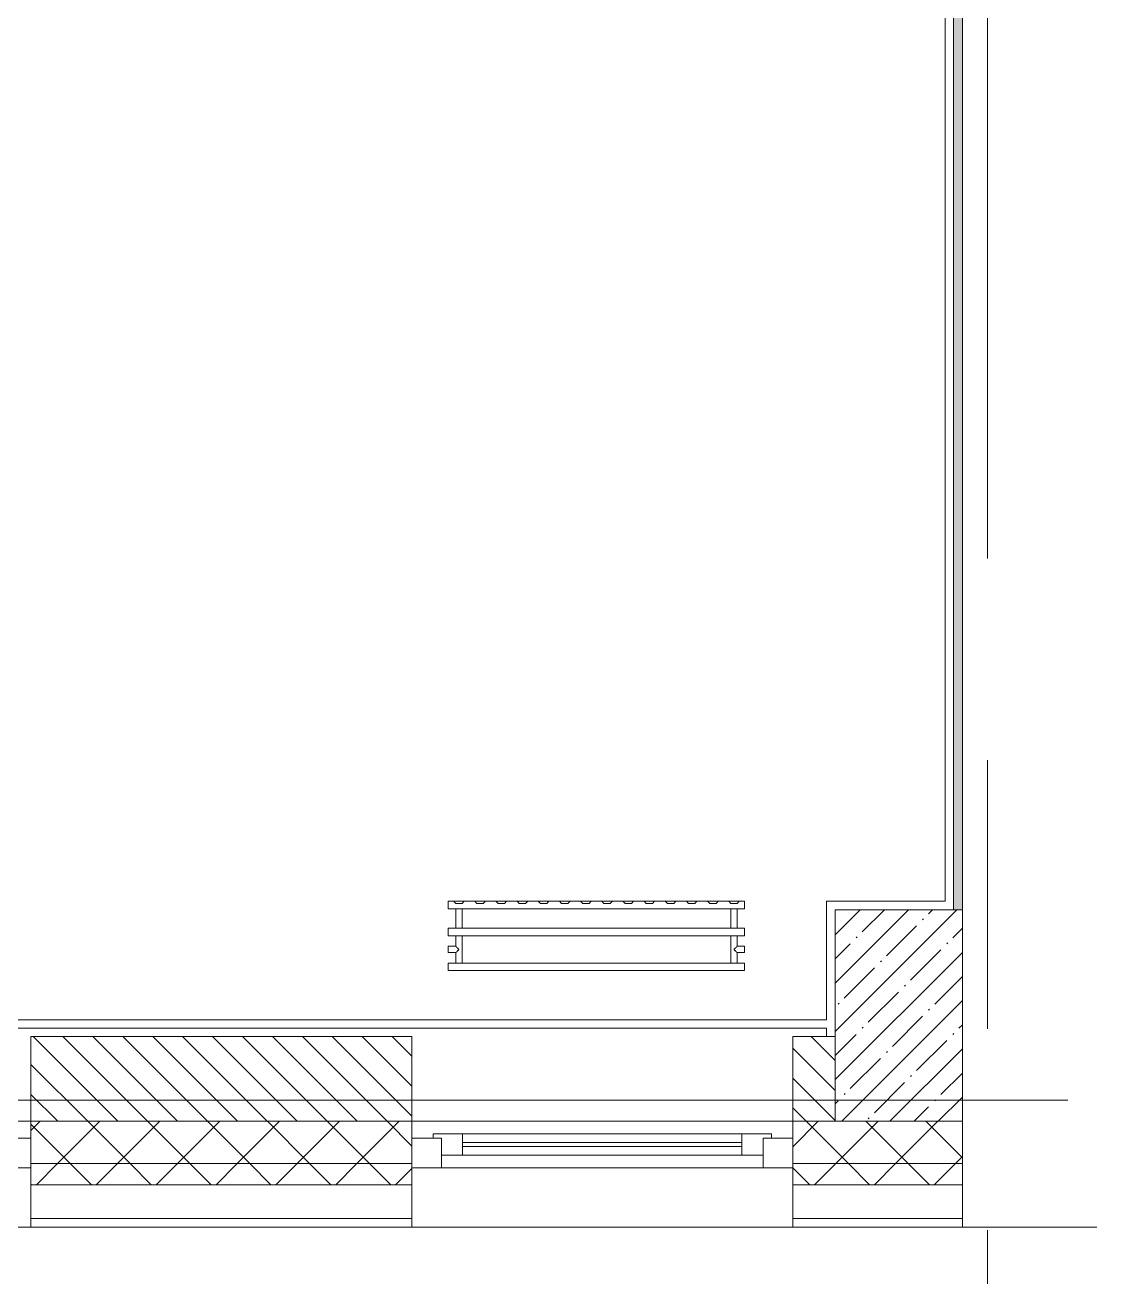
# Model space of a CAD drawing. Header units: millimetres. Extents: x 2623 to 216772, y -8553 to 29000.
# Drawn here: x 64901 to 67433, y 3182 to 6141 of the extents above; entities that cross this region are included whole.
import ezdxf

# ---------------------------------------------------------------- set-up
doc = ezdxf.new("R2010")
doc.units = ezdxf.units.MM
doc.linetypes.add('Осевая', pattern=[3175, 635, -476.25, 1587.5, -476.25])
for name, color, linetype, lineweight in [('A-DETL-GENF', 7, 'Continuous', 9), ('A-GLAZ', 7, 'Continuous', 9), ('A-WALL', 7, 'Continuous', 9), ('A-WALL-1', 7, 'Continuous', 13), ('I-WALL', 7, 'Continuous', 9), ('S-COLS', 7, 'Continuous', 9), ('Оси', 7, 'Continuous', 9), ('Оси-2', 7, 'Осевая', 9)]:
    doc.layers.add(name, color=color, linetype=linetype, lineweight=lineweight)
doc.layers.add('A-FLOR-1', color=7, linetype='Continuous', lineweight=9, true_color=0xaaaaaa)
doc.layers.add('M-EQPM-1', color=7, linetype='Continuous', lineweight=9, true_color=0xaaaaaa)
pattern_1 = [(45, (-17385.51, 0), (-70.71068, 70.71068), []), (135, (-17385.51, 0), (-70.71068, -70.71068), [])]

# ---------------------------------------------------------------- blocks, each defined once
blk = doc.blocks.new('120_Окно_СКБ_1Ст - 120_Окно_СКБ_1Ст 900х2500_h_-19906774-План монтажа стен и перегородок 3 этажа в осях 12-23')
at = {"layer": 'A-GLAZ'}
for p, q in [((-450, -75), (-450, -5)), ((-450, -5), (-380, -5)), ((450, -5), (-450, -5)), ((-380, -5), (-380, -75)), ((380, -75), (380, -5)), ((380, -5), (450, -5)), ((450, -5), (450, -75)), ((380, -35), (-380, -35)), ((-380, -35), (-380, -75)), ((-330, -85), (-330, -35)), ((-330, -55), (330, -55)), ((330, -85), (330, -35)), ((380, -75), (380, -35)), ((-380, -75), (-450, -75)), ((-450, -75), (-400, -75)), ((-380, -75), (-400, -75)), ((-400, -75), (-400, -85)), ((-400, -85), (400, -85)), ((400, -85), (-400, -85)), ((330, -65), (-330, -65)), ((450, -75), (380, -75)), ((400, -75), (380, -75)), ((400, -75), (450, -75)), ((400, -85), (400, -75))]:
    blk.add_line(p, q, dxfattribs=at)
blk = doc.blocks.new('BSC_Колонна _Прямоугольная - 500х500-V42-План монтажа стен и перегородок 3 этажа в осях 12-23')
at = {"layer": 'S-COLS'}
h = blk.add_hatch(dxfattribs=at)
h.set_pattern_fill('FP_63', color=256, style=0, pattern_type=2)
h.set_pattern_definition([(45, (-84450, -3800), (-57.02463, 57.02463), []), (45, (-84392.975, -3800), (-57.02463, 57.02463), [100.806, -20.161, 3.353, -16.808])])
h.paths.add_polyline_path([(-250, -250), (50.7, -250), (50.7, 250), (-250, 250), (-250, -184.6)])
for p, q in [((50.7, 250), (-250, 250)), ((-250, 250), (-250, -250)), ((-250, -250), (50.7, -250))]:
    blk.add_line(p, q, dxfattribs=at)
blk = doc.blocks.new('radiator_prado_classic_z_tip_30_po exemplyaru - Classic Z Тип 30-500-V68-План монтажа стен и перегородок 3 этажа в осях 12-23')
at = {"layer": 'M-EQPM-1'}
for p, q in [((0, 228), (0, 210)), ((700, 228), (0, 228)), ((0, 210), (0, 228)), ((0, 228), (12.5, 228)), ((0, 210), (700, 210)), ((17.5, 210), (0, 210)), ((12.5, 228), (37.5, 228)), ((37.5, 228), (12.5, 228)), ((12.5, 228), (37.5, 228)), ((12.5, 228), (17.5, 223)), ((12.5, 228), (17.5, 223)), ((32.5, 223), (17.5, 223)), ((17.5, 223), (32.5, 223)), ((17.5, 210), (17.5, 164)), ((17.5, 210), (17.5, 164)), ((32.5, 210), (17.5, 210)), ((17.5, 210), (31.5, 210)), ((32.5, 210), (17.5, 210)), ((17.5, 210), (32.5, 210)), ((31.5, 210), (18.5, 210)), ((31.5, 210), (32.2, 210)), ((32.2, 210), (32.5, 210)), ((32.5, 223), (37.5, 228)), ((37.5, 228), (32.5, 223)), ((32.5, 164), (32.5, 210)), ((32.5, 164), (32.5, 210)), ((667.5, 210), (32.5, 210)), ((37.5, 228), (62.5, 228)), ((62.5, 228), (87.5, 228)), ((87.5, 228), (62.5, 228)), ((62.5, 228), (87.5, 228)), ((62.5, 228), (67.5, 223)), ((62.5, 228), (67.5, 223)), ((82.5, 223), (67.5, 223)), ((67.5, 223), (82.5, 223)), ((82.5, 223), (87.5, 228)), ((87.5, 228), (82.5, 223)), ((87.5, 228), (112.5, 228)), ((112.5, 228), (137.5, 228)), ((137.5, 228), (112.5, 228)), ((112.5, 228), (137.5, 228)), ((112.5, 228), (117.5, 223)), ((112.5, 228), (117.5, 223)), ((132.5, 223), (117.5, 223)), ((117.5, 223), (132.5, 223)), ((132.5, 223), (137.5, 228)), ((137.5, 228), (132.5, 223)), ((137.5, 228), (162.5, 228)), ((162.5, 228), (187.5, 228)), ((187.5, 228), (162.5, 228)), ((162.5, 228), (187.5, 228)), ((162.5, 228), (167.5, 223)), ((162.5, 228), (167.5, 223)), ((182.5, 223), (167.5, 223)), ((167.5, 223), (182.5, 223)), ((182.5, 223), (187.5, 228)), ((187.5, 228), (182.5, 223)), ((187.5, 228), (212.5, 228)), ((212.5, 228), (237.5, 228)), ((237.5, 228), (212.5, 228)), ((212.5, 228), (237.5, 228)), ((212.5, 228), (217.5, 223)), ((212.5, 228), (217.5, 223)), ((232.5, 223), (217.5, 223)), ((217.5, 223), (232.5, 223)), ((232.5, 223), (237.5, 228)), ((237.5, 228), (232.5, 223)), ((237.5, 228), (262.5, 228)), ((262.5, 228), (287.5, 228)), ((287.5, 228), (262.5, 228)), ((262.5, 228), (287.5, 228)), ((262.5, 228), (267.5, 223)), ((262.5, 228), (267.5, 223)), ((282.5, 223), (267.5, 223)), ((267.5, 223), (282.5, 223)), ((282.5, 223), (287.5, 228)), ((287.5, 228), (282.5, 223)), ((287.5, 228), (312.5, 228)), ((312.5, 228), (337.5, 228)), ((337.5, 228), (312.5, 228)), ((312.5, 228), (337.5, 228)), ((312.5, 228), (317.5, 223)), ((312.5, 228), (317.5, 223)), ((332.5, 223), (317.5, 223)), ((317.5, 223), (332.5, 223)), ((332.5, 223), (337.5, 228)), ((337.5, 228), (332.5, 223)), ((337.5, 228), (362.5, 228)), ((362.5, 228), (387.5, 228)), ((387.5, 228), (362.5, 228)), ((362.5, 228), (387.5, 228)), ((362.5, 228), (367.5, 223)), ((362.5, 228), (367.5, 223)), ((382.5, 223), (367.5, 223)), ((367.5, 223), (382.5, 223)), ((382.5, 223), (387.5, 228)), ((387.5, 228), (382.5, 223)), ((387.5, 228), (412.5, 228)), ((412.5, 228), (437.5, 228)), ((437.5, 228), (412.5, 228)), ((412.5, 228), (437.5, 228)), ((412.5, 228), (417.5, 223)), ((412.5, 228), (417.5, 223)), ((432.5, 223), (417.5, 223)), ((417.5, 223), (432.5, 223)), ((432.5, 223), (437.5, 228)), ((437.5, 228), (432.5, 223)), ((437.5, 228), (462.5, 228)), ((462.5, 228), (487.5, 228)), ((487.5, 228), (462.5, 228)), ((462.5, 228), (487.5, 228)), ((462.5, 228), (467.5, 223)), ((462.5, 228), (467.5, 223)), ((482.5, 223), (467.5, 223)), ((467.5, 223), (482.5, 223)), ((482.5, 223), (487.5, 228)), ((487.5, 228), (482.5, 223)), ((487.5, 228), (512.5, 228)), ((512.5, 228), (537.5, 228)), ((537.5, 228), (512.5, 228)), ((512.5, 228), (537.5, 228)), ((512.5, 228), (517.5, 223)), ((512.5, 228), (517.5, 223)), ((532.5, 223), (517.5, 223)), ((517.5, 223), (532.5, 223)), ((532.5, 223), (537.5, 228)), ((537.5, 228), (532.5, 223)), ((537.5, 228), (562.5, 228)), ((562.5, 228), (587.5, 228)), ((587.5, 228), (562.5, 228)), ((562.5, 228), (587.5, 228)), ((562.5, 228), (567.5, 223)), ((562.5, 228), (567.5, 223)), ((582.5, 223), (567.5, 223)), ((567.5, 223), (582.5, 223)), ((582.5, 223), (587.5, 228)), ((587.5, 228), (582.5, 223)), ((587.5, 228), (612.5, 228)), ((612.5, 228), (637.5, 228)), ((637.5, 228), (612.5, 228)), ((612.5, 228), (637.5, 228)), ((612.5, 228), (617.5, 223)), ((617.5, 223), (612.5, 228)), ((632.5, 223), (617.5, 223)), ((617.5, 223), (632.5, 223)), ((632.5, 223), (637.5, 228)), ((637.5, 228), (632.5, 223)), ((637.5, 228), (662.5, 228)), ((662.5, 228), (687.5, 228)), ((687.5, 228), (662.5, 228)), ((662.5, 228), (687.5, 228)), ((662.5, 228), (667.5, 223)), ((662.5, 228), (667.5, 223)), ((682.5, 223), (667.5, 223)), ((667.5, 223), (682.5, 223)), ((667.5, 210), (667.5, 164)), ((667.5, 210), (667.5, 164)), ((682.5, 210), (667.5, 210)), ((667.5, 210), (682.5, 210)), ((682.5, 210), (667.5, 210)), ((667.5, 210), (682.5, 210)), ((681.5, 210), (668.5, 210)), ((682.5, 223), (687.5, 228)), ((687.5, 228), (682.5, 223)), ((682.5, 164), (682.5, 210)), ((682.5, 164), (682.5, 210)), ((700, 210), (682.5, 210)), ((687.5, 228), (700, 228)), ((700, 210), (700, 228)), ((700, 228), (700, 210)), ((700, 164), (0, 164)), ((0, 164), (0, 146)), ((0, 146), (0, 164)), ((0, 164), (17.5, 164)), ((28.7, 164), (17.5, 164)), ((17.5, 164), (32.5, 164)), ((32.2, 164), (17.5, 164)), ((17.5, 164), (32.5, 164)), ((18.5, 164), (31.5, 164)), ((32.5, 164), (28.7, 164)), ((32.5, 164), (32.2, 164)), ((32.5, 164), (667.5, 164)), ((682.5, 164), (667.5, 164)), ((667.5, 164), (682.5, 164)), ((682.5, 164), (667.5, 164)), ((667.5, 164), (682.5, 164)), ((668.5, 164), (681.5, 164)), ((682.5, 164), (700, 164)), ((700, 146), (700, 164)), ((700, 164), (700, 146)), ((0, 146), (700, 146)), ((17.5, 146), (0, 146)), ((17.5, 121.5), (0, 121.5)), ((17.5, 121.5), (0, 121.5)), ((0, 121.5), (0, 121.2)), ((0, 106.5), (0, 121.5)), ((0, 121.2), (0, 106.8)), ((0, 121.2), (0, 120.5)), ((0, 120.5), (0, 121.2)), ((0, 121.2), (0, 121.2)), ((0, 120.5), (0, 119.3)), ((0, 119.3), (0, 120.5)), ((0, 119.3), (0, 117.8)), ((0, 117.8), (0, 119.3)), ((17.5, 146), (17.5, 121.5)), ((17.5, 146), (17.5, 121.5)), ((17.5, 146), (31.5, 146)), ((17.8, 146), (17.5, 146)), ((17.5, 146), (30.3, 146)), ((32.5, 146), (17.5, 146)), ((18.5, 146), (17.8, 146)), ((31.5, 146), (18.5, 146)), ((31.5, 146), (18.5, 146)), ((30.3, 146), (31.5, 146)), ((31.5, 146), (32.2, 146)), ((32.5, 146), (31.5, 146)), ((31.5, 146), (32.2, 146)), ((32.2, 146), (32.5, 146)), ((32.2, 146), (32.5, 146)), ((32.5, 82), (32.5, 146)), ((32.5, 82), (32.5, 146)), ((667.5, 146), (32.5, 146)), ((667.5, 146), (667.5, 82)), ((667.5, 146), (667.5, 82)), ((667.5, 146), (667.8, 146)), ((682.5, 146), (667.5, 146)), ((667.5, 146), (682.5, 146)), ((682.5, 146), (667.5, 146)), ((667.8, 146), (682.5, 146)), ((681.5, 146), (668.5, 146)), ((682.5, 121.5), (682.5, 146)), ((682.5, 121.5), (682.5, 146)), ((700, 146), (682.5, 146)), ((700, 121.5), (682.5, 121.5)), ((700, 121.5), (682.5, 121.5)), ((700, 121.5), (700, 106.5)), ((700, 121.2), (700, 121.5)), ((700, 121.5), (700, 121.2)), ((700, 121.2), (700, 121.5)), ((700, 106.8), (700, 121.2)), ((700, 121.2), (700, 106.8)), ((700, 106.8), (700, 121.2)), ((0, 117.8), (0, 115.9)), ((0, 115.9), (0, 117.8)), ((0, 115.9), (0, 114)), ((0, 114), (0, 115.9)), ((0, 114), (0, 112.1)), ((0, 112.1), (0, 114)), ((0, 112.1), (0, 110.2)), ((0, 110.2), (0, 112.1)), ((0, 110.2), (0, 108.7)), ((0, 108.7), (0, 110.2)), ((0, 108.7), (0, 106.8)), ((0, 106.8), (0, 108.7)), ((0, 106.8), (0, 106.5)), ((0, 106.8), (0, 106.8)), ((0, 106.5), (17.5, 106.5)), ((0, 106.5), (17.5, 106.5)), ((17.5, 106.5), (17.5, 82)), ((17.5, 106.5), (17.5, 82)), ((682.5, 82), (682.5, 106.5)), ((682.5, 106.5), (700, 106.5)), ((682.5, 82), (682.5, 106.5)), ((682.5, 106.5), (700, 106.5)), ((700, 106.5), (700, 106.8)), ((700, 106.8), (700, 106.5)), ((700, 106.5), (700, 106.8)), ((700, 82), (0, 82)), ((0, 82), (0, 64)), ((0, 64), (0, 82)), ((0, 82), (17.5, 82)), ((700, 64), (0, 64)), ((0, 64), (700, 64)), ((23.1, 82), (17.5, 82)), ((17.5, 82), (18.5, 82)), ((32.2, 82), (17.5, 82)), ((17.5, 82), (32.5, 82)), ((18.5, 82), (19.7, 82)), ((18.5, 82), (31.5, 82)), ((19.7, 82), (25, 82)), ((25, 82), (23.1, 82)), ((30.3, 82), (25, 82)), ((25, 82), (26.9, 82)), ((26.9, 82), (32.5, 82)), ((31.5, 82), (30.3, 82)), ((32.5, 82), (31.5, 82)), ((32.5, 82), (32.2, 82)), ((32.5, 82), (667.5, 82)), ((668.5, 82), (667.5, 82)), ((667.5, 82), (682.5, 82)), ((682.5, 82), (667.5, 82)), ((667.5, 82), (682.5, 82)), ((669.7, 82), (668.5, 82)), ((668.5, 82), (681.5, 82)), ((682.5, 82), (669.7, 82)), ((682.5, 82), (700, 82)), ((700, 64), (700, 82)), ((700, 82), (700, 64))]:
    blk.add_line(p, q, dxfattribs=at)
for points, knots in [([(17.8, 121.2), (17.7, 121.3), (17.7, 121.3), (17.5, 121.5), (17.5, 121.5), (17.5, 121.5)], [0.8571429, 0.8571429, 0.8571429, 0.8571429, 0.8928571, 0.9285714, 1, 1, 1, 1]), ([(17.5, 121.5), (17.5, 121.5), (17.5, 121.5), (17.7, 121.3), (17.7, 121.3), (17.8, 121.2)], [0, 0, 0, 0, 0.0714286, 0.1071429, 0.1428571, 0.1428571, 0.1428571, 0.1428571]), ([(17.5, 121.5), (17.5, 121.5), (17.5, 121.5), (17.7, 121.3), (17.7, 121.3), (17.8, 121.2)], [0, 0, 0, 0, 0.0714286, 0.1071429, 0.1428571, 0.1428571, 0.1428571, 0.1428571]), ([(25, 114), (24.5, 114.5), (23.6, 115.4), (22.4, 116.6), (21.6, 117.4), (21.1, 117.9), (20.8, 118.2), (20.5, 118.5), (20.2, 118.8), (19.8, 119.1), (19.6, 119.4), (19.3, 119.7), (19, 120), (18.7, 120.3), (18.5, 120.5), (18.3, 120.7), (18.1, 120.9), (17.9, 121.1), (17.8, 121.2), (17.7, 121.3), (17.5, 121.5), (17.5, 121.5), (17.5, 121.5)], [0, 0, 0, 0, 0.142857, 0.285714, 0.357143, 0.392857, 0.428571, 0.464286, 0.5, 0.535714, 0.571429, 0.607143, 0.642857, 0.678571, 0.714286, 0.75, 0.785714, 0.821429, 0.857143, 0.892857, 0.928571, 1, 1, 1, 1]), ([(17.8, 121.2), (17.8, 121.2), (17.9, 121.1), (18.1, 120.9), (18.3, 120.7), (18.5, 120.5), (18.7, 120.3), (19, 120), (19.3, 119.7), (19.6, 119.4), (19.8, 119.1), (20.3, 118.7), (20.7, 118.3), (21.1, 117.9), (21.6, 117.4), (22.4, 116.6), (23.1, 115.9), (23.6, 115.4)], [0.1428571, 0.1428571, 0.1428571, 0.1428571, 0.1785714, 0.2142857, 0.25, 0.2857143, 0.3214286, 0.3571429, 0.3928571, 0.4285714, 0.4642857, 0.5, 0.5714286, 0.6071429, 0.6428571, 0.7142857, 0.8571429, 0.8571429, 0.8571429, 0.8571429]), ([(22.1, 116.9), (21.9, 117.1), (21.6, 117.4), (21.1, 117.9), (20.8, 118.2), (20.5, 118.5), (20.2, 118.8), (19.9, 119.2), (19.7, 119.3), (19.6, 119.4)], [0.2857143, 0.2857143, 0.2857143, 0.2857143, 0.3571429, 0.3928571, 0.4285714, 0.4642857, 0.5, 0.5357143, 0.5714286, 0.5714286, 0.5714286, 0.5714286]), ([(19.6, 119.4), (19.7, 119.3), (19.9, 119.2), (20.3, 118.7), (20.6, 118.4), (20.8, 118.2)], [0.4285714, 0.4285714, 0.4285714, 0.4285714, 0.4642857, 0.5, 0.5714286, 0.5714286, 0.5714286, 0.5714286]), ([(675, 114), (675.5, 114.5), (676.4, 115.4), (677.6, 116.6), (678.4, 117.4), (678.9, 117.9), (679.2, 118.2), (679.5, 118.5), (679.8, 118.8), (680.1, 119.2), (680.4, 119.4), (680.7, 119.7), (681, 120), (681.3, 120.3), (681.5, 120.5), (681.7, 120.7), (681.9, 120.9), (682.1, 121.1), (682.2, 121.2), (682.3, 121.3), (682.5, 121.5), (682.5, 121.5), (682.5, 121.5)], [0, 0, 0, 0, 0.142857, 0.285714, 0.357143, 0.392857, 0.428571, 0.464286, 0.5, 0.535714, 0.571429, 0.607143, 0.642857, 0.678571, 0.714286, 0.75, 0.785714, 0.821429, 0.857143, 0.892857, 0.928571, 1, 1, 1, 1]), ([(676.4, 115.4), (676.9, 115.9), (677.6, 116.6), (678.4, 117.4), (678.9, 117.9), (679.2, 118.2), (679.5, 118.5), (679.8, 118.8), (680.1, 119.2), (680.4, 119.4), (680.7, 119.7), (681, 120), (681.3, 120.3), (681.5, 120.5), (681.7, 120.7), (681.9, 120.9), (682.1, 121.1), (682.2, 121.2), (682.2, 121.2)], [0.1428571, 0.1428571, 0.1428571, 0.1428571, 0.2857143, 0.3571429, 0.3928571, 0.4285714, 0.4642857, 0.5, 0.5357143, 0.5714286, 0.6071429, 0.6428571, 0.6785714, 0.7142857, 0.75, 0.7857143, 0.8214286, 0.8571429, 0.8571429, 0.8571429, 0.8571429]), ([(681.5, 120.5), (681.4, 120.4), (681.3, 120.3), (681, 120), (680.7, 119.7), (680.4, 119.4), (680.1, 119.2), (679.7, 118.7), (679.3, 118.3), (678.9, 117.9), (678.4, 117.4), (678.1, 117.1), (677.9, 116.9)], [0.2857143, 0.2857143, 0.2857143, 0.2857143, 0.3214286, 0.3571429, 0.3928571, 0.4285714, 0.4642857, 0.5, 0.5714286, 0.6071429, 0.6428571, 0.7142857, 0.7142857, 0.7142857, 0.7142857]), ([(681.5, 120.5), (681.4, 120.4), (681.3, 120.3), (681, 120), (680.7, 119.7), (680.4, 119.4), (680.1, 119.2), (679.7, 118.7), (679.4, 118.4), (679.2, 118.2)], [0.2857143, 0.2857143, 0.2857143, 0.2857143, 0.3214286, 0.3571429, 0.3928571, 0.4285714, 0.4642857, 0.5, 0.5714286, 0.5714286, 0.5714286, 0.5714286]), ([(682.5, 121.5), (682.5, 121.5), (682.5, 121.5), (682.3, 121.3), (682.3, 121.3), (682.2, 121.2)], [0, 0, 0, 0, 0.0714286, 0.1071429, 0.1428571, 0.1428571, 0.1428571, 0.1428571]), ([(682.5, 121.5), (682.5, 121.5), (682.5, 121.5), (682.3, 121.3), (682.3, 121.3), (682.2, 121.2)], [0, 0, 0, 0, 0.0714286, 0.1071429, 0.1428571, 0.1428571, 0.1428571, 0.1428571]), ([(682.2, 121.2), (682.3, 121.3), (682.3, 121.3), (682.5, 121.5), (682.5, 121.5), (682.5, 121.5)], [0.8571429, 0.8571429, 0.8571429, 0.8571429, 0.8928571, 0.9285714, 1, 1, 1, 1]), ([(17.5, 106.5), (17.5, 106.5), (17.5, 106.5), (17.7, 106.7), (17.8, 106.8), (17.9, 106.9), (18.1, 107.1), (18.3, 107.3), (18.5, 107.5), (18.7, 107.7), (19, 108), (19.3, 108.3), (19.6, 108.6), (19.8, 108.9), (20.3, 109.3), (20.7, 109.7), (21.1, 110.1), (21.6, 110.6), (22.4, 111.4), (23.6, 112.6), (24.5, 113.5), (25, 114)], [0, 0, 0, 0, 0.071429, 0.107143, 0.142857, 0.178571, 0.214286, 0.25, 0.285714, 0.321429, 0.357143, 0.392857, 0.428571, 0.464286, 0.5, 0.571429, 0.607143, 0.642857, 0.714286, 0.857143, 1, 1, 1, 1]), ([(17.5, 106.5), (17.5, 106.5), (17.5, 106.5), (17.7, 106.7), (17.7, 106.7), (17.8, 106.8)], [0, 0, 0, 0, 0.0714286, 0.1071429, 0.1428571, 0.1428571, 0.1428571, 0.1428571]), ([(17.8, 106.8), (17.7, 106.7), (17.7, 106.7), (17.5, 106.5), (17.5, 106.5), (17.5, 106.5)], [0.8571429, 0.8571429, 0.8571429, 0.8571429, 0.8928571, 0.9285714, 1, 1, 1, 1]), ([(17.8, 106.8), (17.7, 106.7), (17.7, 106.7), (17.5, 106.5), (17.5, 106.5), (17.5, 106.5)], [0.8571429, 0.8571429, 0.8571429, 0.8571429, 0.8928571, 0.9285714, 1, 1, 1, 1]), ([(22.1, 111.1), (21.9, 110.9), (21.6, 110.6), (21.1, 110.1), (20.8, 109.8), (20.5, 109.5), (20.2, 109.2), (19.8, 108.9), (19.6, 108.6), (19.3, 108.3), (19, 108), (18.7, 107.7), (18.5, 107.5), (18.3, 107.3), (18.1, 107.1), (17.9, 106.9), (17.8, 106.8), (17.8, 106.8)], [0.2857143, 0.2857143, 0.2857143, 0.2857143, 0.3571429, 0.3928571, 0.4285714, 0.4642857, 0.5, 0.5357143, 0.5714286, 0.6071429, 0.6428571, 0.6785714, 0.7142857, 0.75, 0.7857143, 0.8214286, 0.8571429, 0.8571429, 0.8571429, 0.8571429]), ([(17.8, 106.8), (17.8, 106.8), (17.9, 106.9), (18.1, 107.1), (18.3, 107.3), (18.5, 107.5), (18.7, 107.7), (19, 108), (19.3, 108.3), (19.6, 108.6), (19.9, 108.8), (20.3, 109.3), (20.6, 109.6), (20.8, 109.8)], [0.1428571, 0.1428571, 0.1428571, 0.1428571, 0.1785714, 0.2142857, 0.25, 0.2857143, 0.3214286, 0.3571429, 0.3928571, 0.4285714, 0.4642857, 0.5, 0.5714286, 0.5714286, 0.5714286, 0.5714286]), ([(20.8, 118.2), (20.9, 118.1), (21.1, 117.9), (21.6, 117.4), (21.9, 117.1), (22.1, 116.9)], [0.5714286, 0.5714286, 0.5714286, 0.5714286, 0.6071429, 0.6428571, 0.7142857, 0.7142857, 0.7142857, 0.7142857]), ([(20.8, 109.8), (20.9, 109.9), (21.1, 110.1), (21.6, 110.6), (21.9, 110.9), (22.1, 111.1)], [0.5714286, 0.5714286, 0.5714286, 0.5714286, 0.6071429, 0.6428571, 0.7142857, 0.7142857, 0.7142857, 0.7142857]), ([(22.1, 111.1), (21.9, 110.9), (21.6, 110.6), (21.1, 110.1), (20.9, 109.9), (20.8, 109.8)], [0.2857143, 0.2857143, 0.2857143, 0.2857143, 0.3571429, 0.3928571, 0.4285714, 0.4285714, 0.4285714, 0.4285714]), ([(682.5, 106.5), (682.5, 106.5), (682.5, 106.5), (682.3, 106.7), (682.2, 106.8), (682.1, 106.9), (681.9, 107.1), (681.7, 107.3), (681.5, 107.5), (681.3, 107.7), (681, 108), (680.7, 108.3), (680.4, 108.6), (680.1, 108.8), (679.7, 109.3), (679.3, 109.7), (678.9, 110.1), (678.4, 110.6), (677.6, 111.4), (676.4, 112.6), (675.5, 113.5), (675, 114)], [0, 0, 0, 0, 0.071429, 0.107143, 0.142857, 0.178571, 0.214286, 0.25, 0.285714, 0.321429, 0.357143, 0.392857, 0.428571, 0.464286, 0.5, 0.571429, 0.607143, 0.642857, 0.714286, 0.857143, 1, 1, 1, 1]), ([(679.2, 118.2), (679.1, 118.1), (678.9, 117.9), (678.4, 117.4), (677.6, 116.6), (676.9, 115.9), (676.4, 115.4)], [0.5714286, 0.5714286, 0.5714286, 0.5714286, 0.6071429, 0.6428571, 0.7142857, 0.8571429, 0.8571429, 0.8571429, 0.8571429]), ([(677.9, 111.1), (678.1, 110.9), (678.4, 110.6), (678.9, 110.1), (679.1, 109.9), (679.2, 109.8)], [0.2857143, 0.2857143, 0.2857143, 0.2857143, 0.3571429, 0.3928571, 0.4285714, 0.4285714, 0.4285714, 0.4285714]), ([(677.9, 111.1), (678.1, 110.9), (678.4, 110.6), (678.9, 110.1), (679.1, 109.9), (679.2, 109.8)], [0.2857143, 0.2857143, 0.2857143, 0.2857143, 0.3571429, 0.3928571, 0.4285714, 0.4285714, 0.4285714, 0.4285714]), ([(682.2, 106.8), (682.2, 106.8), (682.1, 106.9), (681.9, 107.1), (681.7, 107.3), (681.5, 107.5), (681.3, 107.7), (681, 108), (680.7, 108.3), (680.4, 108.6), (680.1, 108.8), (679.7, 109.3), (679.3, 109.7), (678.9, 110.1), (678.4, 110.6), (678.1, 110.9), (677.9, 111.1)], [0.1428571, 0.1428571, 0.1428571, 0.1428571, 0.1785714, 0.2142857, 0.25, 0.2857143, 0.3214286, 0.3571429, 0.3928571, 0.4285714, 0.4642857, 0.5, 0.5714286, 0.6071429, 0.6428571, 0.7142857, 0.7142857, 0.7142857, 0.7142857]), ([(682.2, 106.8), (682.3, 106.7), (682.3, 106.7), (682.5, 106.5), (682.5, 106.5), (682.5, 106.5)], [0.8571429, 0.8571429, 0.8571429, 0.8571429, 0.8928571, 0.9285714, 1, 1, 1, 1]), ([(682.2, 106.8), (682.3, 106.7), (682.3, 106.7), (682.5, 106.5), (682.5, 106.5), (682.5, 106.5)], [0.8571429, 0.8571429, 0.8571429, 0.8571429, 0.8928571, 0.9285714, 1, 1, 1, 1]), ([(682.5, 106.5), (682.5, 106.5), (682.5, 106.5), (682.3, 106.7), (682.3, 106.7), (682.2, 106.8)], [0, 0, 0, 0, 0.0714286, 0.1071429, 0.1428571, 0.1428571, 0.1428571, 0.1428571])]:
    blk.add_open_spline(points, degree=3, knots=knots, dxfattribs=at)
for points in [[(19.6, 119.4), (19.5, 119.5), (19.3, 119.7), (19, 120), (18.7, 120.3), (18.5, 120.5), (18.3, 120.7), (18.1, 120.9), (17.9, 121.1), (17.8, 121.2), (17.8, 121.2)], [(17.8, 121.2), (17.8, 121.2), (17.9, 121.1), (18.1, 120.9), (18.3, 120.7), (18.4, 120.6), (18.5, 120.5)], [(18.5, 120.5), (18.6, 120.4), (18.7, 120.3), (19, 120), (19.3, 119.7), (19.5, 119.5), (19.6, 119.4)], [(682.2, 121.2), (682.2, 121.2), (682.1, 121.1), (681.9, 120.9), (681.7, 120.7), (681.6, 120.6), (681.5, 120.5)], [(682.2, 121.2), (682.2, 121.2), (682.1, 121.1), (681.9, 120.9), (681.7, 120.7), (681.6, 120.6), (681.5, 120.5)], [(20.8, 109.8), (20.7, 109.7), (20.5, 109.5), (20.2, 109.2), (19.9, 108.8), (19.6, 108.6), (19.3, 108.3), (19, 108), (18.7, 107.7), (18.5, 107.5), (18.3, 107.3), (18.1, 107.1), (17.9, 106.9), (17.8, 106.8), (17.8, 106.8)], [(23.6, 115.4), (23.1, 115.9), (22.6, 116.4), (22.1, 116.9)], [(22.1, 116.9), (22.6, 116.4), (23.1, 115.9), (23.6, 115.4)], [(25, 114), (24.5, 113.5), (23.6, 112.6), (22.6, 111.6), (22.1, 111.1)], [(22.1, 111.1), (22.6, 111.6), (23.1, 112.1), (23.6, 112.6)], [(23.6, 112.6), (23.1, 112.1), (22.6, 111.6), (22.1, 111.1)], [(25, 114), (24.5, 114.5), (24, 115), (23.6, 115.4)], [(23.6, 115.4), (24, 115), (24.5, 114.5), (25, 114)], [(23.6, 115.4), (24, 115), (24.5, 114.5), (25, 114)], [(23.6, 112.6), (24, 113), (24.5, 113.5), (25, 114)], [(25, 114), (24.5, 113.5), (24, 113), (23.6, 112.6)], [(676.4, 115.4), (676, 115), (675.5, 114.5), (675, 114)], [(676.4, 115.4), (676, 115), (675.5, 114.5), (675, 114)], [(675, 114), (675.5, 114.5), (676, 115), (676.4, 115.4)], [(675, 114), (675.5, 113.5), (676.4, 112.6), (677.4, 111.6), (677.9, 111.1)], [(675, 114), (675.5, 113.5), (676.4, 112.6), (677.4, 111.6), (677.9, 111.1)], [(677.9, 111.1), (677.4, 111.6), (676.4, 112.6), (675.5, 113.5), (675, 114)], [(677.9, 116.9), (677.4, 116.4), (676.9, 115.9), (676.4, 115.4)], [(679.2, 109.8), (679.3, 109.7), (679.5, 109.5), (679.8, 109.2), (680.1, 108.8), (680.4, 108.6), (680.7, 108.3), (681, 108), (681.3, 107.7), (681.5, 107.5), (681.7, 107.3), (681.9, 107.1), (682.1, 106.9), (682.2, 106.8), (682.2, 106.8)], [(679.2, 109.8), (679.3, 109.7), (679.5, 109.5), (679.8, 109.2), (680.1, 108.8), (680.3, 108.7), (680.4, 108.6)], [(680.4, 108.6), (680.5, 108.5), (680.7, 108.3), (681, 108), (681.3, 107.7), (681.5, 107.5), (681.7, 107.3), (681.9, 107.1), (682.1, 106.9), (682.2, 106.8), (682.2, 106.8)]]:
    blk.add_open_spline(points, degree=3, dxfattribs=at)
blk = doc.blocks.new('DET_L_Линия разрыва - М100-V76-План монтажа стен и перегородок 3 этажа в осях 12-23')
at = {"layer": 'A-DETL-GENF'}
blk.add_line((11739.9, 0), (0, 0), dxfattribs=at)

msp = doc.modelspace()

# ---------------------------------------------------------------- hatches: boundary and pattern name
at = {"layer": 'A-WALL'}
h = msp.add_hatch(dxfattribs=at)
h.set_pattern_fill('FP_22', color=256, style=0, pattern_type=2)
h.set_pattern_definition([(135, (-17385.513, 0), (-35.35534, -35.35534), [])])
h.paths.add_polyline_path([(66814.5, 3550), (66814.5, 3750), (66714.5, 3750), (66714.5, 3550)])
h.paths.add_polyline_path([(65814.5, 3550), (65814.5, 3750), (64914.5, 3750), (64914.5, 3550), (65252, 3550)])
h.paths.add_polyline_path([(64014.5, 3550), (64014.5, 3750), (63464.5, 3750), (63464.5, 3550), (63797.9, 3550)])
h.paths.add_polyline_path([(62694.5, 3550), (62964.5, 3550), (62964.5, 3750), (62694.5, 3750), (62694.5, 3615.4)])
h.paths.add_polyline_path([(59435.5, 3550), (59694.5, 3550), (59694.5, 3750), (58594.5, 3750), (58594.5, 3550), (58708.4, 3550)])
h = msp.add_hatch(dxfattribs=at)
h.set_pattern_fill('FP_23', color=256, style=0, pattern_type=2)
h.set_pattern_definition(pattern_1)
h.paths.add_polyline_path([(67115.2, 3450), (67115.2, 3550), (66714.5, 3550), (66714.5, 3450), (66814.5, 3450)])
h.paths.add_polyline_path([(64914.5, 3450), (65814.5, 3450), (65814.5, 3550), (64914.5, 3550)])
h.paths.add_polyline_path([(63797.9, 3450), (64014.5, 3450), (64014.5, 3550), (62694.5, 3550), (62694.5, 3450), (63070.8, 3450)])
h.paths.add_polyline_path([(59694.5, 3450), (59694.5, 3550), (58314.5, 3550), (58314.5, 3450), (59435.5, 3450)])
h = msp.add_hatch(dxfattribs=at)
h.set_pattern_fill('FP_23', color=256, style=0, pattern_type=2)
h.set_pattern_definition(pattern_1)
h.paths.add_polyline_path([(67115.2, 3400), (67115.2, 3450), (66714.5, 3450), (66714.5, 3400)])
h.paths.add_polyline_path([(65814.5, 3400), (65814.5, 3450), (64914.5, 3450), (64914.5, 3400), (65252, 3400)])
h.paths.add_polyline_path([(63797.9, 3400), (64014.5, 3400), (64014.5, 3450), (62694.5, 3450), (62694.5, 3400), (63070.8, 3400)])
h.paths.add_polyline_path([(59435.5, 3400), (59694.5, 3400), (59694.5, 3450), (58314.5, 3450), (58314.5, 3400), (58708.4, 3400)])
at = {"layer": 'I-WALL'}
h = msp.add_hatch(dxfattribs=at)
h.set_pattern_fill('FP_20', color=256, style=0, pattern_type=2)
h.set_pattern_definition([(45, (-17385.51, 0), (-57.02463, 57.02463), []), (45, (-17328.49, 0), (-57.02463, 57.02463), [100.806, -20.161, 3.353, -16.808])])
h.paths.add_polyline_path([(67115.2, 4050), (67115.2, 15040.9), (67094.5, 15051.2), (67094.5, 4050)])

# ---------------------------------------------------------------- linework, layer by layer
at = {"layer": 'A-FLOR-1'}
for p, q in [((67074.5, 4070), (67074.5, 10879)), ((66794.5, 3790), (66794.5, 4070)), ((66794.5, 4070), (67074.5, 4070)), ((63484.5, 3790), (66794.5, 3790))]:
    msp.add_line(p, q, dxfattribs=at)
at = {"layer": 'A-WALL'}
for p, q in [((64914.5, 3750), (64914.5, 3300)), ((65814.5, 3750), (64914.5, 3750)), ((65814.5, 3300), (65814.5, 3750)), ((66714.5, 3750), (66714.5, 3300)), ((66814.5, 3750), (66714.5, 3750)), ((64014.5, 3550), (64914.5, 3550)), ((65814.5, 3550), (66714.5, 3550)), ((67433.2, 3300), (58472.5, 3300))]:
    msp.add_line(p, q, dxfattribs=at)
at = {"layer": 'A-WALL-1'}
for p, q in [((65814.5, 3550), (64914.5, 3550)), ((66814.5, 3550), (66714.5, 3550)), ((64914.5, 3450), (65814.5, 3450)), ((66714.5, 3450), (67115.2, 3450)), ((64914.5, 3400), (65814.5, 3400)), ((66714.5, 3400), (67115.2, 3400)), ((64914.5, 3320), (65814.5, 3320)), ((66714.5, 3320), (67115.2, 3320))]:
    msp.add_line(p, q, dxfattribs=at)
at = {"layer": 'I-WALL'}
for p, q in [((67094.5, 10900), (67094.5, 4050)), ((63464.5, 3770), (66794.5, 3770)), ((66794.5, 3750), (66794.5, 3770)), ((64914.5, 3550), (64014.5, 3550)), ((66714.5, 3550), (65814.5, 3550))]:
    msp.add_line(p, q, dxfattribs=at)
at = {"layer": 'Оси'}
msp.add_line((64864.5, 3600), (67364.5, 3600), dxfattribs=at)
at = {"layer": 'Оси-2'}
msp.add_line((67174.5, 593.7), (67174.5, 24898.1), dxfattribs=at)

# ---------------------------------------------------------------- block references
at = {"layer": 'A-DETL-GENF', "rotation": 90.00000000000031}
msp.add_blockref('DET_L_Линия разрыва - М100-V76-План монтажа стен и перегородок 3 этажа в осях 12-23', (67115.2, 3301.1), dxfattribs=at)
at = {"layer": 'A-GLAZ', "rotation": 180}
for p in [(64464.5, 3435), (66264.5, 3435)]:
    msp.add_blockref('120_Окно_СКБ_1Ст - 120_Окно_СКБ_1Ст 900х2500_h_-19906774-План монтажа стен и перегородок 3 этажа в осях 12-23', p, dxfattribs=at)
at = {"layer": 'M-EQPM-1'}
msp.add_blockref('radiator_prado_classic_z_tip_30_po exemplyaru - Classic Z Тип 30-500-V68-План монтажа стен и перегородок 3 этажа в осях 12-23', (65900.7, 3842), dxfattribs=at)
at = {"layer": 'S-COLS'}
msp.add_blockref('BSC_Колонна _Прямоугольная - 500х500-V42-План монтажа стен и перегородок 3 этажа в осях 12-23', (67064.5, 3800), dxfattribs=at)

doc.saveas('drawing.dxf')
